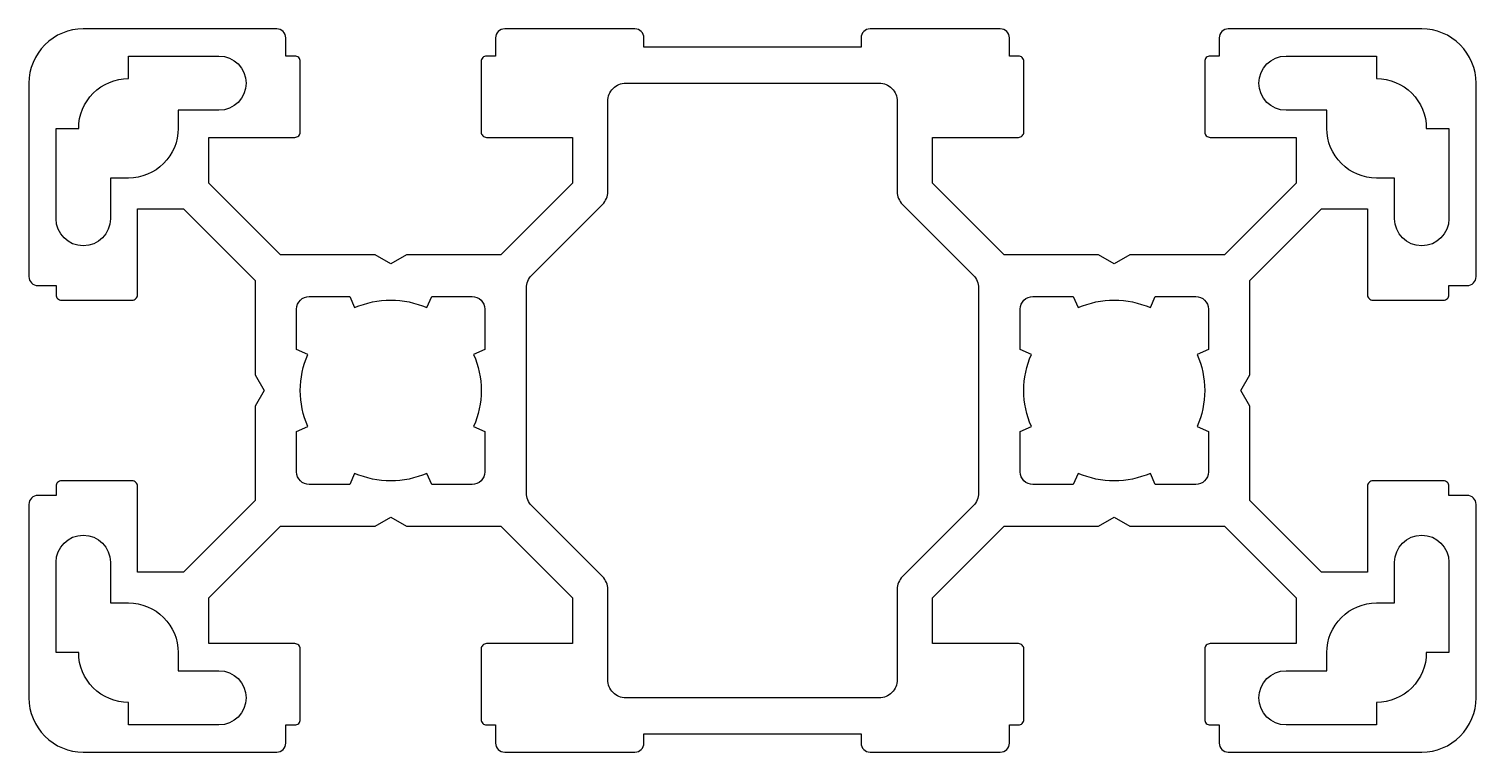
# Model space of a CAD drawing. Header units: millimetres. Extents: x -20 to 60, y -20 to 20.
import ezdxf

# ---------------------------------------------------------------- set-up
doc = ezdxf.new("R2010")
doc.units = ezdxf.units.MM
doc.layers.get('0').update_dxf_attribs({"linetype": 'CONTINUOUS'})

msp = doc.modelspace()

# ---------------------------------------------------------------- linework, layer by layer
for points in [[(35, -14.3, 0.414214), (34.7, -14), (29.95, -14), (29.95, -11.464), (33.914, -7.5), (39.134, -7.5), (40, -7), (40.866, -7.5), (46.086, -7.5), (50.05, -11.464), (50.05, -14), (45.3, -14, 0.414214), (45, -14.3), (45, -18.2, 0.414214), (45.3, -18.5), (45.8, -18.5), (45.8, -19.5, 0.414214), (46.3, -20), (57, -20, 0.414214), (60, -17), (60, -6.3, 0.414214), (59.5, -5.8), (58.5, -5.8), (58.5, -5.3, 0.414214), (58.2, -5), (54.3, -5, 0.414214), (54, -5.3), (54, -10.05), (51.464, -10.05), (47.5, -6.086), (47.5, -0.866), (47, 0), (47.5, 0.866), (47.5, 6.086), (51.464, 10.05), (54, 10.05), (54, 5.3, 0.414214), (54.3, 5), (58.2, 5, 0.414214), (58.5, 5.3), (58.5, 5.8), (59.5, 5.8, 0.414214), (60, 6.3), (60, 17, 0.414214), (57, 20), (46.3, 20, 0.414214), (45.8, 19.5), (45.8, 18.5), (45.3, 18.5, 0.414214), (45, 18.2), (45, 14.3, 0.414214), (45.3, 14), (50.05, 14), (50.05, 11.464), (46.086, 7.5), (40.866, 7.5), (40, 7), (39.134, 7.5), (33.914, 7.5), (29.95, 11.464), (29.95, 14), (34.7, 14, 0.414214), (35, 14.3), (35, 18.2, 0.414214), (34.7, 18.5), (34.2, 18.5), (34.2, 19.5, 0.414214), (33.7, 20), (26.5, 20, 0.414214), (26, 19.5), (26, 19), (14, 19), (14, 19.5, 0.414214), (13.5, 20), (6.3, 20, 0.414214), (5.8, 19.5), (5.8, 18.5), (5.3, 18.5, 0.414214), (5, 18.2), (5, 14.3, 0.414214), (5.3, 14), (10.05, 14), (10.05, 11.464), (6.086, 7.5), (0.866, 7.5), (0, 7), (-0.866, 7.5), (-6.086, 7.5), (-10.05, 11.464), (-10.05, 14), (-5.3, 14, 0.414214), (-5, 14.3), (-5, 18.2, 0.414214), (-5.3, 18.5), (-5.8, 18.5), (-5.8, 19.5, 0.414214), (-6.3, 20), (-17, 20, 0.414214), (-20, 17), (-20, 6.3, 0.414214), (-19.5, 5.8), (-18.5, 5.8), (-18.5, 5.3, 0.414214), (-18.2, 5), (-14.3, 5, 0.414214), (-14, 5.3), (-14, 10.05), (-11.464, 10.05), (-7.5, 6.086), (-7.5, 0.866), (-7, 0), (-7.5, -0.866), (-7.5, -6.086), (-11.464, -10.05), (-14, -10.05), (-14, -5.3, 0.414214), (-14.3, -5), (-18.2, -5, 0.414214), (-18.5, -5.3), (-18.5, -5.8), (-19.5, -5.8, 0.414214), (-20, -6.3), (-20, -17, 0.414214), (-17, -20), (-6.3, -20, 0.414214), (-5.8, -19.5), (-5.8, -18.5), (-5.3, -18.5, 0.414214), (-5, -18.2), (-5, -14.3, 0.414214), (-5.3, -14), (-10.05, -14), (-10.05, -11.464), (-6.086, -7.5), (-0.866, -7.5), (0, -7), (0.866, -7.5), (6.086, -7.5), (10.05, -11.464), (10.05, -14), (5.3, -14, 0.414214), (5, -14.3), (5, -18.2, 0.414214), (5.3, -18.5), (5.8, -18.5), (5.8, -19.5, 0.414214), (6.3, -20), (13.5, -20, 0.414214), (14, -19.5), (14, -19), (26, -19), (26, -19.5, 0.414214), (26.5, -20), (33.7, -20, 0.414214), (34.2, -19.5), (34.2, -18.5), (34.7, -18.5, 0.414214), (35, -18.2)], [(35, -14.3, 0.414214), (34.7, -14), (29.95, -14), (29.95, -11.464), (33.914, -7.5), (39.134, -7.5), (40, -7), (40.866, -7.5), (46.086, -7.5), (50.05, -11.464), (50.05, -14), (45.3, -14, 0.414214), (45, -14.3), (45, -18.2, 0.414214), (45.3, -18.5), (45.8, -18.5), (45.8, -19.5, 0.414214), (46.3, -20), (57, -20, 0.414214), (60, -17), (60, -6.3, 0.414214), (59.5, -5.8), (58.5, -5.8), (58.5, -5.3, 0.414214), (58.2, -5), (54.3, -5, 0.414214), (54, -5.3), (54, -10.05), (51.464, -10.05), (47.5, -6.086), (47.5, -0.866), (47, 0), (47.5, 0.866), (47.5, 6.086), (51.464, 10.05), (54, 10.05), (54, 5.3, 0.414214), (54.3, 5), (58.2, 5, 0.414214), (58.5, 5.3), (58.5, 5.8), (59.5, 5.8, 0.414214), (60, 6.3), (60, 17, 0.414214), (57, 20), (46.3, 20, 0.414214), (45.8, 19.5), (45.8, 18.5), (45.3, 18.5, 0.414214), (45, 18.2), (45, 14.3, 0.414214), (45.3, 14), (50.05, 14), (50.05, 11.464), (46.086, 7.5), (40.866, 7.5), (40, 7), (39.134, 7.5), (33.914, 7.5), (29.95, 11.464), (29.95, 14), (34.7, 14, 0.414214), (35, 14.3), (35, 18.2, 0.414214), (34.7, 18.5), (34.2, 18.5), (34.2, 19.5, 0.414214), (33.7, 20), (26.5, 20, 0.414214), (26, 19.5), (26, 19), (14, 19), (14, 19.5, 0.414214), (13.5, 20), (6.3, 20, 0.414214), (5.8, 19.5), (5.8, 18.5), (5.3, 18.5, 0.414214), (5, 18.2), (5, 14.3, 0.414214), (5.3, 14), (10.05, 14), (10.05, 11.464), (6.086, 7.5), (0.866, 7.5), (0, 7), (-0.866, 7.5), (-6.086, 7.5), (-10.05, 11.464), (-10.05, 14), (-5.3, 14, 0.414214), (-5, 14.3), (-5, 18.2, 0.414214), (-5.3, 18.5), (-5.8, 18.5), (-5.8, 19.5, 0.414214), (-6.3, 20), (-17, 20, 0.414214), (-20, 17), (-20, 6.3, 0.414214), (-19.5, 5.8), (-18.5, 5.8), (-18.5, 5.3, 0.414214), (-18.2, 5), (-14.3, 5, 0.414214), (-14, 5.3), (-14, 10.05), (-11.464, 10.05), (-7.5, 6.086), (-7.5, 0.866), (-7, 0), (-7.5, -0.866), (-7.5, -6.086), (-11.464, -10.05), (-14, -10.05), (-14, -5.3, 0.414214), (-14.3, -5), (-18.2, -5, 0.414214), (-18.5, -5.3), (-18.5, -5.8), (-19.5, -5.8, 0.414214), (-20, -6.3), (-20, -17, 0.414214), (-17, -20), (-6.3, -20, 0.414214), (-5.8, -19.5), (-5.8, -18.5), (-5.3, -18.5, 0.414214), (-5, -18.2), (-5, -14.3, 0.414214), (-5.3, -14), (-10.05, -14), (-10.05, -11.464), (-6.086, -7.5), (-0.866, -7.5), (0, -7), (0.866, -7.5), (6.086, -7.5), (10.05, -11.464), (10.05, -14), (5.3, -14, 0.414214), (5, -14.3), (5, -18.2, 0.414214), (5.3, -18.5), (5.8, -18.5), (5.8, -19.5, 0.414214), (6.3, -20), (13.5, -20, 0.414214), (14, -19.5), (14, -19), (26, -19), (26, -19.5, 0.414214), (26.5, -20), (33.7, -20, 0.414214), (34.2, -19.5), (34.2, -18.5), (34.7, -18.5, 0.414214), (35, -18.2)], [(-14.5, 18.5), (-9.5, 18.5, -1), (-9.5, 15.5), (-11.75, 15.5), (-11.75, 14.5, -0.414214), (-14.5, 11.75), (-15.5, 11.75), (-15.5, 9.5, -1), (-18.5, 9.5), (-18.5, 14.5), (-17.25, 14.5, -0.414214), (-14.5, 17.25)], [(-14.5, 18.5), (-9.5, 18.5, -1), (-9.5, 15.5), (-11.75, 15.5), (-11.75, 14.5, -0.414214), (-14.5, 11.75), (-15.5, 11.75), (-15.5, 9.5, -1), (-18.5, 9.5), (-18.5, 14.5), (-17.25, 14.5, -0.414214), (-14.5, 17.25)], [(55.5, 11.75), (54.5, 11.75, -0.414214), (51.75, 14.5), (51.75, 15.5), (49.5, 15.5, -1), (49.5, 18.5), (54.5, 18.5), (54.5, 17.25, -0.414214), (57.25, 14.5), (58.5, 14.5), (58.5, 9.5, -1), (55.5, 9.5)], [(55.5, 11.75), (54.5, 11.75, -0.414214), (51.75, 14.5), (51.75, 15.5), (49.5, 15.5, -1), (49.5, 18.5), (54.5, 18.5), (54.5, 17.25, -0.414214), (57.25, 14.5), (58.5, 14.5), (58.5, 9.5, -1), (55.5, 9.5)], [(32.207, -6.379), (28.293, -10.293, 0.198912), (28, -11), (28, -16, -0.414214), (27, -17), (13, -17, -0.414214), (12, -16), (12, -11, 0.198912), (11.707, -10.293), (7.793, -6.379, -0.198912), (7.5, -5.672), (7.5, 5.672, -0.198912), (7.793, 6.379), (11.707, 10.293, 0.198912), (12, 11), (12, 16, -0.414214), (13, 17), (27, 17, -0.414214), (28, 16), (28, 11, 0.198912), (28.293, 10.293), (32.207, 6.379, -0.198912), (32.5, 5.672), (32.5, -5.672, -0.198912)], [(32.207, -6.379), (28.293, -10.293, 0.198912), (28, -11), (28, -16, -0.414214), (27, -17), (13, -17, -0.414214), (12, -16), (12, -11, 0.198912), (11.707, -10.293), (7.793, -6.379, -0.198912), (7.5, -5.672), (7.5, 5.672, -0.198912), (7.793, 6.379), (11.707, 10.293, 0.198912), (12, 11), (12, 16, -0.414214), (13, 17), (27, 17, -0.414214), (28, 16), (28, 11, 0.198912), (28.293, 10.293), (32.207, 6.379, -0.198912), (32.5, 5.672), (32.5, -5.672, -0.198912)], [(5.2, -2.267), (5.2, -4.5, -0.414214), (4.5, -5.2), (2.267, -5.2), (1.998, -4.583, -0.208514), (-1.998, -4.583), (-2.267, -5.2), (-4.5, -5.2, -0.414214), (-5.2, -4.5), (-5.2, -2.267), (-4.583, -1.998, -0.208514), (-4.583, 1.998), (-5.2, 2.267), (-5.2, 4.5, -0.414214), (-4.5, 5.2), (-2.267, 5.2), (-1.998, 4.583, -0.208514), (1.998, 4.583), (2.267, 5.2), (4.5, 5.2, -0.414214), (5.2, 4.5), (5.2, 2.267), (4.583, 1.998, -0.208514), (4.583, -1.998)], [(5.2, -2.267), (5.2, -4.5, -0.414214), (4.5, -5.2), (2.267, -5.2), (1.998, -4.583, -0.208514), (-1.998, -4.583), (-2.267, -5.2), (-4.5, -5.2, -0.414214), (-5.2, -4.5), (-5.2, -2.267), (-4.583, -1.998, -0.208514), (-4.583, 1.998), (-5.2, 2.267), (-5.2, 4.5, -0.414214), (-4.5, 5.2), (-2.267, 5.2), (-1.998, 4.583, -0.208514), (1.998, 4.583), (2.267, 5.2), (4.5, 5.2, -0.414214), (5.2, 4.5), (5.2, 2.267), (4.583, 1.998, -0.208514), (4.583, -1.998)], [(42.267, -5.2), (41.998, -4.583, -0.208514), (38.002, -4.583), (37.733, -5.2), (35.5, -5.2, -0.414214), (34.8, -4.5), (34.8, -2.267), (35.417, -1.998, -0.208514), (35.417, 1.998), (34.8, 2.267), (34.8, 4.5, -0.414214), (35.5, 5.2), (37.733, 5.2), (38.002, 4.583, -0.208514), (41.998, 4.583), (42.267, 5.2), (44.5, 5.2, -0.414214), (45.2, 4.5), (45.2, 2.267), (44.583, 1.998, -0.208514), (44.583, -1.998), (45.2, -2.267), (45.2, -4.5, -0.414214), (44.5, -5.2)], [(42.267, -5.2), (41.998, -4.583, -0.208514), (38.002, -4.583), (37.733, -5.2), (35.5, -5.2, -0.414214), (34.8, -4.5), (34.8, -2.267), (35.417, -1.998, -0.208514), (35.417, 1.998), (34.8, 2.267), (34.8, 4.5, -0.414214), (35.5, 5.2), (37.733, 5.2), (38.002, 4.583, -0.208514), (41.998, 4.583), (42.267, 5.2), (44.5, 5.2, -0.414214), (45.2, 4.5), (45.2, 2.267), (44.583, 1.998, -0.208514), (44.583, -1.998), (45.2, -2.267), (45.2, -4.5, -0.414214), (44.5, -5.2)], [(-14.5, -18.5), (-14.5, -17.25, -0.414214), (-17.25, -14.5), (-18.5, -14.5), (-18.5, -9.5, -1), (-15.5, -9.5), (-15.5, -11.75), (-14.5, -11.75, -0.414214), (-11.75, -14.5), (-11.75, -15.5), (-9.5, -15.5, -1), (-9.5, -18.5)], [(-14.5, -18.5), (-14.5, -17.25, -0.414214), (-17.25, -14.5), (-18.5, -14.5), (-18.5, -9.5, -1), (-15.5, -9.5), (-15.5, -11.75), (-14.5, -11.75, -0.414214), (-11.75, -14.5), (-11.75, -15.5), (-9.5, -15.5, -1), (-9.5, -18.5)], [(55.5, -11.75), (55.5, -9.5, -1), (58.5, -9.5), (58.5, -14.5), (57.25, -14.5, -0.414214), (54.5, -17.25), (54.5, -18.5), (49.5, -18.5, -1), (49.5, -15.5), (51.75, -15.5), (51.75, -14.5, -0.414214), (54.5, -11.75)], [(55.5, -11.75), (55.5, -9.5, -1), (58.5, -9.5), (58.5, -14.5), (57.25, -14.5, -0.414214), (54.5, -17.25), (54.5, -18.5), (49.5, -18.5, -1), (49.5, -15.5), (51.75, -15.5), (51.75, -14.5, -0.414214), (54.5, -11.75)]]:
    msp.add_lwpolyline(points, format="xyb", close=True)

doc.saveas('drawing.dxf')
